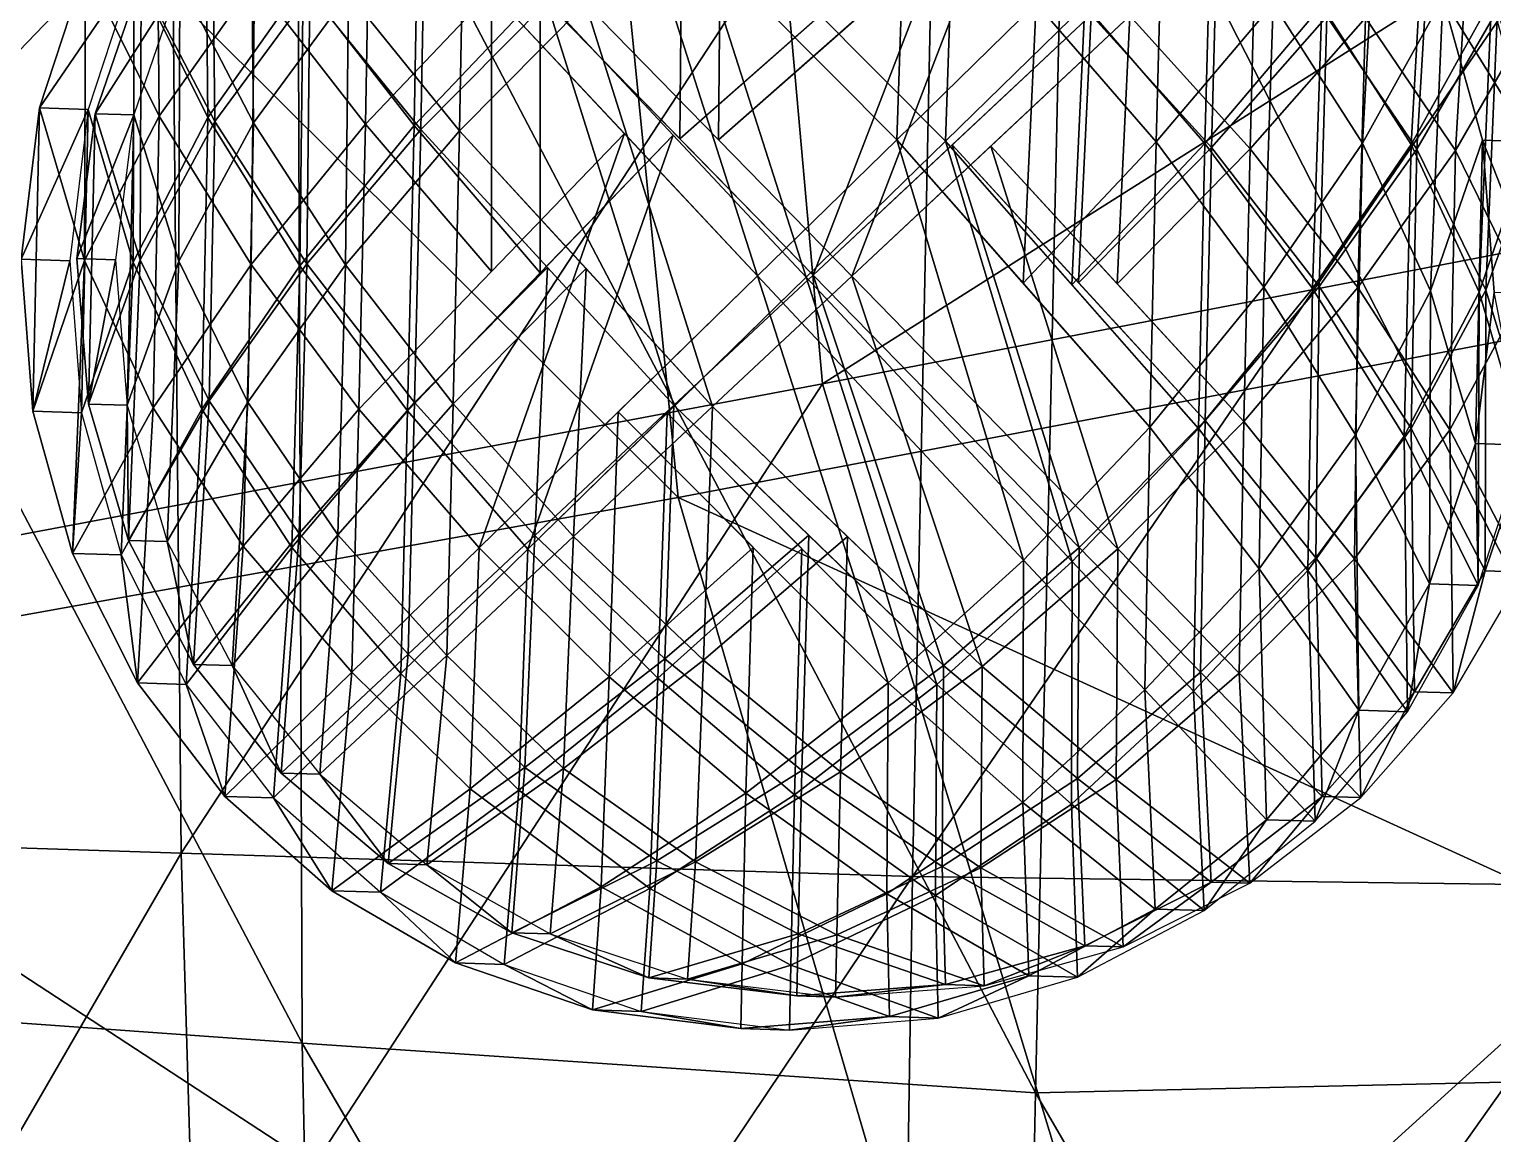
# Model space of a CAD drawing. Extents: x -23.6 to 25, y -17.9 to 25.9.
# Drawn here: x -11.564 to -8.815, y -3.789 to -1.715 of the extents above; entities that cross this region are included whole.
import ezdxf

# ---------------------------------------------------------------- set-up
doc = ezdxf.new("R2010")
doc.units = 0

msp = doc.modelspace()

# ---------------------------------------------------------------- linework, layer by layer
at = {"layer": 'Corps0', "color": 7}
for points in [[(-10.56701, -0.359, 2.14178), (-12.62274, -0.32952, -1.05297), (-10.34515, -2.59387, 2.13848)], [(-12.388, -2.96124, -1.05645), (-10.34515, -2.59387, 2.13848), (-12.62274, -0.32952, -1.05297)], [(-12.87701, -0.33264, -38.50616), (-10.25341, -0.37139, -40.91052), (-12.65112, -2.86492, -38.50952)], [(-10.07421, -2.38043, -40.91314), (-12.65112, -2.86492, -38.50952), (-10.25341, -0.37139, -40.91052)], [(-8.23089, -0.39282, 4.59851), (-10.56701, -0.359, 2.14178), (-7.89593, -2.12921, 4.59356)], [(-10.34515, -2.59387, 2.13848), (-7.89593, -2.12921, 4.59356), (-10.56701, -0.359, 2.14178)], [(-10.25341, -0.37139, -40.91052), (-6.97448, -0.41943, -42.4187), (-10.07421, -2.38043, -40.91314)], [(-6.72039, -1.73651, -42.42242), (-10.07421, -2.38043, -40.91314), (-6.97448, -0.41943, -42.4187)], [(-10.07421, -2.38043, -40.91314), (-6.72039, -1.73651, -42.42242), (-9.50354, -4.25939, -40.92156)], [(-6.46636, -3.05364, -42.42614), (-9.50354, -4.25939, -40.92156), (-6.72039, -1.73651, -42.42242)], [(-7.89593, -2.12921, 4.59356), (-10.34515, -2.59387, 2.13848), (-7.56109, -3.86578, 4.58862)], [(-12.65112, -2.86492, -38.50952), (-10.07421, -2.38043, -40.91314), (-11.93188, -5.23315, -38.52008)], [(-9.50354, -4.25939, -40.92156), (-11.93188, -5.23315, -38.52008), (-10.07421, -2.38043, -40.91314)], [(-10.34515, -2.59387, 2.13848), (-12.388, -2.96124, -1.05645), (-9.73022, -4.69799, 2.12945)], [(-9.73022, -4.69799, 2.12945), (-7.56109, -3.86578, 4.58862), (-10.34515, -2.59387, 2.13848)], [(-11.64056, -5.4226, -1.06738), (-9.73022, -4.69799, 2.12945), (-12.388, -2.96124, -1.05645)], [(-9.50354, -4.25939, -40.92156), (-6.46636, -3.05364, -42.42614), (-7.35058, -7.46221, -40.953)]]:
    msp.add_3dface(points, dxfattribs=at)
at = {"layer": 'Jambe_g12', "color": 2}
for points in [[(-11.45861, -1.59899, -37.93176), (-11.32037, -1.87786, -37.92864), (-11.32568, -1.36175, -37.92907)], [(-11.36712, -1.60174, -42.25494), (-11.22888, -1.88061, -42.25195), (-11.23419, -1.3645, -42.25225)], [(-11.14117, -1.62438, -37.92504), (-11.32568, -1.36175, -37.92907), (-11.32037, -1.87786, -37.92864)], [(-11.04968, -1.62713, -42.24835), (-11.23419, -1.3645, -42.25225), (-11.22888, -1.88061, -42.25195)], [(-11.14117, -1.62438, -37.92504), (-10.93286, -1.89306, -37.92041), (-10.92401, -1.40002, -37.92053)], [(-10.69586, -1.64373, -37.91558), (-10.92401, -1.40002, -37.92053), (-10.93286, -1.89306, -37.92041)], [(-11.04968, -1.62713, -42.24835), (-10.84136, -1.89581, -42.24371), (-10.83251, -1.40277, -42.24383)], [(-10.60437, -1.64648, -42.23889), (-10.83251, -1.40277, -42.24383), (-10.84136, -1.89581, -42.24371)], [(-10.69586, -1.64373, -37.91558), (-10.19604, -2.17773, -37.90472), (-10.4414, -1.41302, -37.91033)], [(-10.60437, -1.64648, -42.23889), (-10.10455, -2.18048, -42.22802), (-10.34991, -1.41577, -42.23364)], [(-9.9345, -1.92218, -37.89929), (-10.4414, -1.41302, -37.91033), (-10.19604, -2.17773, -37.90472)], [(-9.84301, -1.92492, -42.22259), (-10.34991, -1.41577, -42.23364), (-10.10455, -2.18048, -42.22802)], [(-10.18798, -1.6676, -37.90484), (-9.9345, -1.92218, -37.89929), (-9.91729, -1.42443, -37.89923)], [(-10.09649, -1.67034, -42.22814), (-9.84301, -1.92492, -42.22259), (-9.8258, -1.42718, -42.22253)], [(-9.67291, -1.66668, -37.89392), (-9.91729, -1.42443, -37.89923), (-9.9345, -1.92218, -37.89929)], [(-9.58142, -1.66943, -42.21722), (-9.8258, -1.42718, -42.22253), (-9.84301, -1.92492, -42.22259)], [(-9.22729, -1.66729, -37.88446), (-9.05963, -1.92858, -37.88073), (-9.031, -1.4132, -37.88043)], [(-9.1358, -1.67004, -42.20776), (-8.96813, -1.93133, -42.20404), (-8.93951, -1.41595, -42.20361)], [(-8.90875, -1.65618, -37.87774), (-9.031, -1.4132, -37.88043), (-9.05963, -1.92858, -37.88073)], [(-8.81726, -1.65893, -42.20092), (-8.93951, -1.41595, -42.20361), (-8.96813, -1.93133, -42.20404)], [(-9.67291, -1.66668, -37.89392), (-9.44744, -1.92645, -37.88897), (-9.43414, -1.43341, -37.88897)], [(-9.58142, -1.66943, -42.21722), (-9.35595, -1.92919, -42.21228), (-9.34265, -1.43615, -42.21228)], [(-9.22729, -1.66729, -37.88446), (-9.43414, -1.43341, -37.88897), (-9.44744, -1.92645, -37.88897)], [(-9.1358, -1.67004, -42.20776), (-9.34265, -1.43615, -42.21228), (-9.35595, -1.92919, -42.21228)], [(-11.45861, -1.59899, -37.93176), (-11.36712, -1.60174, -42.25494), (-11.54516, -1.86248, -37.93341)], [(-11.54516, -1.86248, -37.93341), (-11.46069, -2.14916, -37.93151), (-11.45861, -1.59899, -37.93176)], [(-11.45367, -1.86523, -42.25659), (-11.54516, -1.86248, -37.93341), (-11.36712, -1.60174, -42.25494)], [(-11.32037, -1.87786, -37.92864), (-11.45861, -1.59899, -37.93176), (-11.46069, -2.14916, -37.93151)], [(-11.45367, -1.86523, -42.25659), (-11.3692, -2.15191, -42.25482), (-11.36712, -1.60174, -42.25494)], [(-11.22888, -1.88061, -42.25195), (-11.36712, -1.60174, -42.25494), (-11.3692, -2.15191, -42.25482)], [(-11.32037, -1.87786, -37.92864), (-11.14733, -2.15637, -37.92486), (-11.14117, -1.62438, -37.92504)], [(-11.22888, -1.88061, -42.25195), (-11.05584, -2.15911, -42.24816), (-11.04968, -1.62713, -42.24835)], [(-10.93286, -1.89306, -37.92041), (-11.14117, -1.62438, -37.92504), (-11.14733, -2.15637, -37.92486)], [(-10.84136, -1.89581, -42.24371), (-11.04968, -1.62713, -42.24835), (-11.05584, -2.15911, -42.24816)], [(-10.93286, -1.89306, -37.92041), (-10.69573, -2.16955, -37.91522), (-10.69586, -1.64373, -37.91558)], [(-10.84136, -1.89581, -42.24371), (-10.60424, -2.1723, -42.23852), (-10.60437, -1.64648, -42.23889)], [(-10.44604, -1.9107, -37.91009), (-10.69586, -1.64373, -37.91558), (-10.69573, -2.16955, -37.91522)], [(-10.35455, -1.91345, -42.23339), (-10.60437, -1.64648, -42.23889), (-10.60424, -2.1723, -42.23852)], [(-9.9345, -1.92218, -37.89929), (-9.69689, -2.19195, -37.89404), (-9.67291, -1.66668, -37.89392)], [(-9.84301, -1.92492, -42.22259), (-9.6054, -2.1947, -42.21734), (-9.58142, -1.66943, -42.21722)], [(-9.44744, -1.92645, -37.88897), (-9.67291, -1.66668, -37.89392), (-9.69689, -2.19195, -37.89404)], [(-9.35595, -1.92919, -42.21228), (-9.58142, -1.66943, -42.21722), (-9.6054, -2.1947, -42.21734)], [(-9.44744, -1.92645, -37.88897), (-9.24487, -2.19903, -37.88452), (-9.22729, -1.66729, -37.88446)], [(-9.35595, -1.92919, -42.21228), (-9.15338, -2.20178, -42.20782), (-9.1358, -1.67004, -42.20776)], [(-9.05963, -1.92858, -37.88073), (-9.22729, -1.66729, -37.88446), (-9.24487, -2.19903, -37.88452)], [(-8.96813, -1.93133, -42.20404), (-9.1358, -1.67004, -42.20776), (-9.15338, -2.20178, -42.20782)], [(-9.05963, -1.92858, -37.88073), (-8.93151, -2.20593, -37.87792), (-8.90875, -1.65618, -37.87774)], [(-8.96813, -1.93133, -42.20404), (-8.84002, -2.20867, -42.20123), (-8.81726, -1.65893, -42.20092)], [(-8.83416, -1.92333, -37.87597), (-8.90875, -1.65618, -37.87774), (-8.93151, -2.20593, -37.87792)], [(-8.81726, -1.65893, -42.20092), (-8.90875, -1.65618, -37.87774), (-8.74267, -1.92608, -42.19915)], [(-8.83416, -1.92333, -37.87597), (-8.74267, -1.92608, -42.19915), (-8.90875, -1.65618, -37.87774)], [(-8.74267, -1.92608, -42.19915), (-8.81726, -1.65893, -42.20092), (-8.84002, -2.20867, -42.20123)], [(-11.54516, -1.86248, -37.93341), (-11.45367, -1.86523, -42.25659), (-11.57958, -2.14678, -37.93395)], [(-11.57958, -2.14678, -37.93395), (-11.55792, -2.43218, -37.93334), (-11.54516, -1.86248, -37.93341)], [(-11.48809, -2.14953, -42.25714), (-11.57958, -2.14678, -37.93395), (-11.45367, -1.86523, -42.25659)], [(-11.46069, -2.14916, -37.93151), (-11.54516, -1.86248, -37.93341), (-11.55792, -2.43218, -37.93334)], [(-11.48809, -2.14953, -42.25714), (-11.46643, -2.43493, -42.25653), (-11.45367, -1.86523, -42.25659)], [(-11.3692, -2.15191, -42.25482), (-11.45367, -1.86523, -42.25659), (-11.46643, -2.43493, -42.25653)], [(-11.46069, -2.14916, -37.93151), (-11.33166, -2.42565, -37.92858), (-11.32037, -1.87786, -37.92864)], [(-11.3692, -2.15191, -42.25482), (-11.24017, -2.4284, -42.25189), (-11.22888, -1.88061, -42.25195)], [(-11.14733, -2.15637, -37.92486), (-11.32037, -1.87786, -37.92864), (-11.33166, -2.42565, -37.92858)], [(-11.05584, -2.15911, -42.24816), (-11.22888, -1.88061, -42.25195), (-11.24017, -2.4284, -42.25189)], [(-11.14733, -2.15637, -37.92486), (-10.94525, -2.42846, -37.92041), (-10.93286, -1.89306, -37.92041)], [(-11.05584, -2.15911, -42.24816), (-10.85375, -2.43121, -42.24371), (-10.84136, -1.89581, -42.24371)], [(-10.69573, -2.16955, -37.91522), (-10.93286, -1.89306, -37.92041), (-10.94525, -2.42846, -37.92041)], [(-10.60424, -2.1723, -42.23852), (-10.84136, -1.89581, -42.24371), (-10.85375, -2.43121, -42.24371)], [(-10.94525, -2.42846, -37.92041), (-10.71929, -2.68865, -37.9154), (-10.44604, -1.9107, -37.91009)], [(-10.85375, -2.43121, -42.24371), (-10.6278, -2.6914, -42.2387), (-10.35455, -1.91345, -42.23339)], [(-10.19604, -2.17773, -37.90472), (-10.44604, -1.9107, -37.91009), (-10.71929, -2.68865, -37.9154)], [(-10.10455, -2.18048, -42.22802), (-10.35455, -1.91345, -42.23339), (-10.6278, -2.6914, -42.2387)], [(-10.19604, -2.17773, -37.90472), (-9.69641, -2.7116, -37.89373), (-9.9345, -1.92218, -37.89929)], [(-9.4591, -2.46185, -37.88891), (-9.9345, -1.92218, -37.89929), (-9.69641, -2.7116, -37.89373)], [(-8.93151, -2.20593, -37.87792), (-8.84692, -2.49304, -37.87591), (-8.83416, -1.92333, -37.87597)], [(-8.81231, -2.20886, -37.8753), (-8.83416, -1.92333, -37.87597), (-8.84692, -2.49304, -37.87591)], [(-8.74267, -1.92608, -42.19915), (-8.83416, -1.92333, -37.87597), (-8.72082, -2.2116, -42.19848)], [(-8.81231, -2.20886, -37.8753), (-8.72082, -2.2116, -42.19848), (-8.83416, -1.92333, -37.87597)], [(-10.10455, -2.18048, -42.22802), (-9.60491, -2.71435, -42.21704), (-9.84301, -1.92492, -42.22259)], [(-9.36761, -2.46459, -42.21221), (-9.84301, -1.92492, -42.22259), (-9.60491, -2.71435, -42.21704)], [(-9.69689, -2.19195, -37.89404), (-9.4591, -2.46185, -37.88891), (-9.44744, -1.92645, -37.88897)], [(-9.6054, -2.1947, -42.21734), (-9.36761, -2.46459, -42.21221), (-9.35595, -1.92919, -42.21228)], [(-9.24487, -2.19903, -37.88452), (-9.44744, -1.92645, -37.88897), (-9.4591, -2.46185, -37.88891)], [(-9.15338, -2.20178, -42.20782), (-9.35595, -1.92919, -42.21228), (-9.36761, -2.46459, -42.21221)], [(-9.24487, -2.19903, -37.88452), (-9.07287, -2.47637, -37.88067), (-9.05963, -1.92858, -37.88073)], [(-9.15338, -2.20178, -42.20782), (-8.98138, -2.47912, -42.20397), (-8.96813, -1.93133, -42.20404)], [(-8.93151, -2.20593, -37.87792), (-9.05963, -1.92858, -37.88073), (-9.07287, -2.47637, -37.88067)], [(-8.84002, -2.20867, -42.20123), (-8.96813, -1.93133, -42.20404), (-8.98138, -2.47912, -42.20397)], [(-8.84002, -2.20867, -42.20123), (-8.75543, -2.49578, -42.19909), (-8.74267, -1.92608, -42.19915)], [(-11.57958, -2.14678, -37.93395), (-11.48809, -2.14953, -42.25714), (-11.55792, -2.43218, -37.93334)], [(-11.55792, -2.43218, -37.93334), (-11.48333, -2.69934, -37.93157), (-11.46069, -2.14916, -37.93151)], [(-11.46643, -2.43493, -42.25653), (-11.55792, -2.43218, -37.93334), (-11.48809, -2.14953, -42.25714)], [(-11.33166, -2.42565, -37.92858), (-11.46069, -2.14916, -37.93151), (-11.48333, -2.69934, -37.93157)], [(-11.46643, -2.43493, -42.25653), (-11.39184, -2.70208, -42.25476), (-11.3692, -2.15191, -42.25482)], [(-11.24017, -2.4284, -42.25189), (-11.3692, -2.15191, -42.25482), (-11.39184, -2.70208, -42.25476)], [(-11.33166, -2.42565, -37.92858), (-11.16253, -2.68542, -37.9248), (-11.14733, -2.15637, -37.92486)], [(-11.24017, -2.4284, -42.25189), (-11.07104, -2.68817, -42.2481), (-11.05584, -2.15911, -42.24816)], [(-10.94525, -2.42846, -37.92041), (-11.14733, -2.15637, -37.92486), (-11.16253, -2.68542, -37.9248)], [(-10.85375, -2.43121, -42.24371), (-11.05584, -2.15911, -42.24816), (-11.07104, -2.68817, -42.2481)], [(-10.4577, -2.43316, -37.91003), (-9.95092, -2.94232, -37.89904), (-10.19604, -2.17773, -37.90472)], [(-10.36621, -2.43591, -42.23333), (-9.85943, -2.94506, -42.22235), (-10.10455, -2.18048, -42.22802)], [(-9.69641, -2.7116, -37.89373), (-10.19604, -2.17773, -37.90472), (-9.95092, -2.94232, -37.89904)], [(-9.60491, -2.71435, -42.21704), (-10.10455, -2.18048, -42.22802), (-9.85943, -2.94506, -42.22235)], [(-9.4591, -2.46185, -37.88891), (-9.25354, -2.72827, -37.88433), (-9.24487, -2.19903, -37.88452)], [(-9.07287, -2.47637, -37.88067), (-9.24487, -2.19903, -37.88452), (-9.25354, -2.72827, -37.88433)], [(-9.36761, -2.46459, -42.21221), (-9.16204, -2.73101, -42.20764), (-9.15338, -2.20178, -42.20782)], [(-8.98138, -2.47912, -42.20397), (-9.15338, -2.20178, -42.20782), (-9.16204, -2.73101, -42.20764)], [(-9.07287, -2.47637, -37.88067), (-8.93347, -2.75653, -37.87756), (-8.93151, -2.20593, -37.87792)], [(-8.98138, -2.47912, -42.20397), (-8.84197, -2.75927, -42.20074), (-8.84002, -2.20867, -42.20123)], [(-8.84692, -2.49304, -37.87591), (-8.93151, -2.20593, -37.87792), (-8.93347, -2.75653, -37.87756)], [(-8.84692, -2.49304, -37.87591), (-8.75543, -2.49578, -42.19909), (-8.81231, -2.20886, -37.8753)], [(-8.75543, -2.49578, -42.19909), (-8.84002, -2.20867, -42.20123), (-8.84197, -2.75927, -42.20074)], [(-11.55792, -2.43218, -37.93334), (-11.46643, -2.43493, -42.25653), (-11.48333, -2.69934, -37.93157)], [(-11.48333, -2.69934, -37.93157), (-11.36114, -2.94232, -37.92889), (-11.33166, -2.42565, -37.92858)], [(-11.39184, -2.70208, -42.25476), (-11.48333, -2.69934, -37.93157), (-11.46643, -2.43493, -42.25653)], [(-11.39184, -2.70208, -42.25476), (-11.26965, -2.94506, -42.25207), (-11.24017, -2.4284, -42.25189)], [(-11.16253, -2.68542, -37.9248), (-11.33166, -2.42565, -37.92858), (-11.36114, -2.94232, -37.92889)], [(-11.07104, -2.68817, -42.2481), (-11.24017, -2.4284, -42.25189), (-11.26965, -2.94506, -42.25207)], [(-11.16253, -2.68542, -37.9248), (-10.95812, -2.92199, -37.92034), (-10.94525, -2.42846, -37.92041)], [(-11.07104, -2.68817, -42.2481), (-10.86663, -2.92474, -42.24365), (-10.85375, -2.43121, -42.24371)], [(-10.71929, -2.68865, -37.9154), (-10.94525, -2.42846, -37.92041), (-10.95812, -2.92199, -37.92034)], [(-10.6278, -2.6914, -42.2387), (-10.85375, -2.43121, -42.24371), (-10.86663, -2.92474, -42.24365)], [(-10.71929, -2.68865, -37.9154), (-10.47503, -2.9309, -37.91009), (-10.4577, -2.43316, -37.91003)], [(-10.6278, -2.6914, -42.2387), (-10.38354, -2.93365, -42.23339), (-10.36621, -2.43591, -42.23333)], [(-10.20434, -2.68774, -37.90447), (-10.4577, -2.43316, -37.91003), (-10.47503, -2.9309, -37.91009)], [(-10.11285, -2.69049, -42.22778), (-10.36621, -2.43591, -42.23333), (-10.38354, -2.93365, -42.23339)], [(-9.69641, -2.7116, -37.89373), (-9.46826, -2.95538, -37.88879), (-9.4591, -2.46185, -37.88891)], [(-9.60491, -2.71435, -42.21704), (-9.37677, -2.95812, -42.21209), (-9.36761, -2.46459, -42.21221)], [(-9.25354, -2.72827, -37.88433), (-9.4591, -2.46185, -37.88891), (-9.46826, -2.95538, -37.88879)], [(-9.16204, -2.73101, -42.20764), (-9.36761, -2.46459, -42.21221), (-9.37677, -2.95812, -42.21209)], [(-9.25354, -2.72827, -37.88433), (-9.06646, -2.99377, -37.88024), (-9.07287, -2.47637, -37.88067)], [(-9.16204, -2.73101, -42.20764), (-8.97497, -2.99652, -42.20343), (-8.98138, -2.47912, -42.20397)], [(-8.93347, -2.75653, -37.87756), (-9.07287, -2.47637, -37.88067), (-9.06646, -2.99377, -37.88024)], [(-8.84197, -2.75927, -42.20074), (-8.98138, -2.47912, -42.20397), (-8.97497, -2.99652, -42.20343)], [(-8.93347, -2.75653, -37.87756), (-8.84197, -2.75927, -42.20074), (-8.84692, -2.49304, -37.87591)], [(-8.75543, -2.49578, -42.19909), (-8.84692, -2.49304, -37.87591), (-8.84197, -2.75927, -42.20074)], [(-11.36114, -2.94232, -37.92889), (-11.19683, -3.15539, -37.92523), (-11.16253, -2.68542, -37.9248)], [(-11.26965, -2.94506, -42.25207), (-11.10534, -3.15814, -42.24841), (-11.07104, -2.68817, -42.2481)], [(-10.95812, -2.92199, -37.92034), (-11.16253, -2.68542, -37.9248), (-11.19683, -3.15539, -37.92523)], [(-10.86663, -2.92474, -42.24365), (-11.07104, -2.68817, -42.2481), (-11.10534, -3.15814, -42.24841)], [(-10.95812, -2.92199, -37.92034), (-10.73608, -3.14123, -37.91546), (-10.71929, -2.68865, -37.9154)], [(-10.86663, -2.92474, -42.24365), (-10.64459, -3.14398, -42.23876), (-10.6278, -2.6914, -42.2387)], [(-10.47503, -2.9309, -37.91009), (-10.71929, -2.68865, -37.9154), (-10.73608, -3.14123, -37.91546)], [(-10.38354, -2.93365, -42.23339), (-10.6278, -2.6914, -42.2387), (-10.64459, -3.14398, -42.23876)], [(-10.47503, -2.9309, -37.91009), (-10.21789, -3.14953, -37.90454), (-10.20434, -2.68774, -37.90447)], [(-10.38354, -2.93365, -42.23339), (-10.1264, -3.15228, -42.22784), (-10.11285, -2.69049, -42.22778)], [(-9.95092, -2.94232, -37.89904), (-10.20434, -2.68774, -37.90447), (-10.21789, -3.14953, -37.90454)], [(-9.85943, -2.94506, -42.22235), (-10.11285, -2.69049, -42.22778), (-10.1264, -3.15228, -42.22784)], [(-11.48333, -2.69934, -37.93157), (-11.39184, -2.70208, -42.25476), (-11.36114, -2.94232, -37.92889)], [(-11.26965, -2.94506, -42.25207), (-11.36114, -2.94232, -37.92889), (-11.39184, -2.70208, -42.25476)], [(-9.95092, -2.94232, -37.89904), (-9.6975, -3.16699, -37.89349), (-9.69641, -2.7116, -37.89373)], [(-9.85943, -2.94506, -42.22235), (-9.60601, -3.16973, -42.21679), (-9.60491, -2.71435, -42.21704)], [(-9.46826, -2.95538, -37.88879), (-9.69641, -2.7116, -37.89373), (-9.6975, -3.16699, -37.89349)], [(-9.37677, -2.95812, -42.21209), (-9.60491, -2.71435, -42.21704), (-9.60601, -3.16973, -42.21679)], [(-9.46826, -2.95538, -37.88879), (-9.24011, -3.19927, -37.88378), (-9.25354, -2.72827, -37.88433)], [(-9.37677, -2.95812, -42.21209), (-9.14862, -3.20202, -42.20697), (-9.16204, -2.73101, -42.20764)], [(-9.06646, -2.99377, -37.88024), (-9.25354, -2.72827, -37.88433), (-9.24011, -3.19927, -37.88378)], [(-8.97497, -2.99652, -42.20343), (-9.16204, -2.73101, -42.20764), (-9.14862, -3.20202, -42.20697)], [(-9.06646, -2.99377, -37.88024), (-8.97497, -2.99652, -42.20343), (-8.93347, -2.75653, -37.87756)], [(-8.84197, -2.75927, -42.20074), (-8.93347, -2.75653, -37.87756), (-8.97497, -2.99652, -42.20343)], [(-11.19683, -3.15539, -37.92523), (-10.99597, -3.33251, -37.92089), (-10.95812, -2.92199, -37.92034)], [(-11.10534, -3.15814, -42.24841), (-10.90447, -3.33526, -42.24407), (-10.86663, -2.92474, -42.24365)], [(-10.73608, -3.14123, -37.91546), (-10.95812, -2.92199, -37.92034), (-10.99597, -3.33251, -37.92089)], [(-10.64459, -3.14398, -42.23876), (-10.86663, -2.92474, -42.24365), (-10.90447, -3.33526, -42.24407)], [(-10.73608, -3.14123, -37.91546), (-10.48968, -3.32543, -37.91015), (-10.47503, -2.9309, -37.91009)], [(-10.64459, -3.14398, -42.23876), (-10.39819, -3.32818, -42.23345), (-10.38354, -2.93365, -42.23339)], [(-10.21789, -3.14953, -37.90454), (-10.47503, -2.9309, -37.91009), (-10.48968, -3.32543, -37.91015)], [(-10.1264, -3.15228, -42.22784), (-10.38354, -2.93365, -42.23339), (-10.39819, -3.32818, -42.23345)], [(-11.36114, -2.94232, -37.92889), (-11.26965, -2.94506, -42.25207), (-11.19683, -3.15539, -37.92523)], [(-11.10534, -3.15814, -42.24841), (-11.19683, -3.15539, -37.92523), (-11.26965, -2.94506, -42.25207)], [(-10.21789, -3.14953, -37.90454), (-9.95336, -3.33856, -37.8988), (-9.95092, -2.94232, -37.89904)], [(-10.1264, -3.15228, -42.22784), (-9.86187, -3.3413, -42.2221), (-9.85943, -2.94506, -42.22235)], [(-9.6975, -3.16699, -37.89349), (-9.95092, -2.94232, -37.89904), (-9.95336, -3.33856, -37.8988)], [(-9.60601, -3.16973, -42.21679), (-9.85943, -2.94506, -42.22235), (-9.86187, -3.3413, -42.2221)], [(-9.6975, -3.16699, -37.89349), (-9.44873, -3.36724, -37.88812), (-9.46826, -2.95538, -37.88879)], [(-9.60601, -3.16973, -42.21679), (-9.35723, -3.36999, -42.2113), (-9.37677, -2.95812, -42.21209)], [(-9.24011, -3.19927, -37.88378), (-9.46826, -2.95538, -37.88879), (-9.44873, -3.36724, -37.88812)], [(-9.14862, -3.20202, -42.20697), (-9.37677, -2.95812, -42.21209), (-9.35723, -3.36999, -42.2113)], [(-9.24011, -3.19927, -37.88378), (-9.14862, -3.20202, -42.20697), (-9.06646, -2.99377, -37.88024)], [(-8.97497, -2.99652, -42.20343), (-9.06646, -2.99377, -37.88024), (-9.14862, -3.20202, -42.20697)], [(-11.19683, -3.15539, -37.92523), (-11.10534, -3.15814, -42.24841), (-10.99597, -3.33251, -37.92089)], [(-10.90447, -3.33526, -42.24407), (-10.99597, -3.33251, -37.92089), (-11.10534, -3.15814, -42.24841)], [(-10.99597, -3.33251, -37.92089), (-10.76379, -3.46813, -37.91583), (-10.73608, -3.14123, -37.91546)], [(-10.90447, -3.33526, -42.24407), (-10.6723, -3.47088, -42.23901), (-10.64459, -3.14398, -42.23876)], [(-10.48968, -3.32543, -37.91015), (-10.73608, -3.14123, -37.91546), (-10.76379, -3.46813, -37.91583)], [(-10.39819, -3.32818, -42.23345), (-10.64459, -3.14398, -42.23876), (-10.6723, -3.47088, -42.23901)], [(-10.48968, -3.32543, -37.91015), (-10.22497, -3.4696, -37.90447), (-10.21789, -3.14953, -37.90454)], [(-10.39819, -3.32818, -42.23345), (-10.13348, -3.47235, -42.22778), (-10.1264, -3.15228, -42.22784)], [(-9.95336, -3.33856, -37.8988), (-10.21789, -3.14953, -37.90454), (-10.22497, -3.4696, -37.90447)], [(-9.86187, -3.3413, -42.2221), (-10.1264, -3.15228, -42.22784), (-10.13348, -3.47235, -42.22778)], [(-9.95336, -3.33856, -37.8988), (-9.6867, -3.4923, -37.89306), (-9.6975, -3.16699, -37.89349)], [(-9.86187, -3.3413, -42.2221), (-9.59521, -3.49505, -42.21624), (-9.60601, -3.16973, -42.21679)], [(-9.44873, -3.36724, -37.88812), (-9.6975, -3.16699, -37.89349), (-9.6867, -3.4923, -37.89306)], [(-9.35723, -3.36999, -42.2113), (-9.60601, -3.16973, -42.21679), (-9.59521, -3.49505, -42.21624)], [(-9.44873, -3.36724, -37.88812), (-9.35723, -3.36999, -42.2113), (-9.24011, -3.19927, -37.88378)], [(-9.14862, -3.20202, -42.20697), (-9.24011, -3.19927, -37.88378), (-9.35723, -3.36999, -42.2113)], [(-10.76379, -3.46813, -37.91583), (-10.50598, -3.55639, -37.91033), (-10.48968, -3.32543, -37.91015)], [(-10.22497, -3.4696, -37.90447), (-10.48968, -3.32543, -37.91015), (-10.50598, -3.55639, -37.91033)], [(-10.99597, -3.33251, -37.92089), (-10.90447, -3.33526, -42.24407), (-10.76379, -3.46813, -37.91583)], [(-10.6723, -3.47088, -42.23901), (-10.76379, -3.46813, -37.91583), (-10.90447, -3.33526, -42.24407)], [(-10.6723, -3.47088, -42.23901), (-10.41448, -3.55914, -42.23352), (-10.39819, -3.32818, -42.23345)], [(-10.13348, -3.47235, -42.22778), (-10.39819, -3.32818, -42.23345), (-10.41448, -3.55914, -42.23352)], [(-10.22497, -3.4696, -37.90447), (-9.94836, -3.5689, -37.89855), (-9.95336, -3.33856, -37.8988)], [(-10.13348, -3.47235, -42.22778), (-9.85687, -3.57165, -42.22174), (-9.86187, -3.3413, -42.2221)], [(-9.6867, -3.4923, -37.89306), (-9.95336, -3.33856, -37.8988), (-9.94836, -3.5689, -37.89855)], [(-9.59521, -3.49505, -42.21624), (-9.86187, -3.3413, -42.2221), (-9.85687, -3.57165, -42.22174)], [(-9.6867, -3.4923, -37.89306), (-9.59521, -3.49505, -42.21624), (-9.44873, -3.36724, -37.88812)], [(-9.35723, -3.36999, -42.2113), (-9.44873, -3.36724, -37.88812), (-9.59521, -3.49505, -42.21624)], [(-10.76379, -3.46813, -37.91583), (-10.6723, -3.47088, -42.23901), (-10.50598, -3.55639, -37.91033)], [(-10.41448, -3.55914, -42.23352), (-10.50598, -3.55639, -37.91033), (-10.6723, -3.47088, -42.23901)], [(-10.50598, -3.55639, -37.91033), (-10.22766, -3.59143, -37.90441), (-10.22497, -3.4696, -37.90447)], [(-10.41448, -3.55914, -42.23352), (-10.13616, -3.59417, -42.2276), (-10.13348, -3.47235, -42.22778)], [(-9.94836, -3.5689, -37.89855), (-10.22497, -3.4696, -37.90447), (-10.22766, -3.59143, -37.90441)], [(-9.85687, -3.57165, -42.22174), (-10.13348, -3.47235, -42.22778), (-10.13616, -3.59417, -42.2276)], [(-9.94836, -3.5689, -37.89855), (-9.85687, -3.57165, -42.22174), (-9.6867, -3.4923, -37.89306)], [(-9.59521, -3.49505, -42.21624), (-9.6867, -3.4923, -37.89306), (-9.85687, -3.57165, -42.22174)], [(-10.50598, -3.55639, -37.91033), (-10.41448, -3.55914, -42.23352), (-10.22766, -3.59143, -37.90441)], [(-10.13616, -3.59417, -42.2276), (-10.22766, -3.59143, -37.90441), (-10.41448, -3.55914, -42.23352)], [(-10.22766, -3.59143, -37.90441), (-10.13616, -3.59417, -42.2276), (-9.94836, -3.5689, -37.89855)], [(-9.85687, -3.57165, -42.22174), (-9.94836, -3.5689, -37.89855), (-10.13616, -3.59417, -42.2276)]]:
    msp.add_3dface(points, dxfattribs=at)
at = {"layer": 'Jambe_g13', "color": 2}
for points in [[(-11.35443, -1.62121, -41.88879), (-11.21594, -1.88836, -41.88568), (-11.22167, -1.39416, -41.8861)], [(-11.28186, -1.62335, -45.31597), (-11.14337, -1.8905, -45.31292), (-11.1491, -1.3963, -45.31329)], [(-11.03704, -1.64581, -41.88208), (-11.22167, -1.39416, -41.8861), (-11.21594, -1.88836, -41.88568)], [(-10.96447, -1.64794, -45.30932), (-11.1491, -1.3963, -45.31329), (-11.14337, -1.8905, -45.31292)], [(-11.03704, -1.64581, -41.88208), (-10.82861, -1.90325, -41.87744), (-10.82012, -1.43121, -41.87756)], [(-10.96447, -1.64794, -45.30932), (-10.75604, -1.90539, -45.30468), (-10.74755, -1.43334, -45.3048)], [(-10.59191, -1.66479, -41.87261), (-10.82012, -1.43121, -41.87756), (-10.82861, -1.90325, -41.87744)], [(-10.51934, -1.66693, -45.29986), (-10.74755, -1.43334, -45.3048), (-10.75604, -1.90539, -45.30468)], [(-10.59191, -1.66479, -41.87261), (-10.34191, -1.92059, -41.86712), (-10.3377, -1.44403, -41.86737)], [(-10.51934, -1.66693, -45.29986), (-10.26934, -1.92272, -45.29437), (-10.26513, -1.44616, -45.29461)], [(-10.078, -1.68804, -41.86175), (-10.3377, -1.44403, -41.86737), (-10.34191, -1.92059, -41.86712)], [(-10.34191, -1.92059, -41.86712), (-10.09179, -2.17657, -41.86175), (-9.81384, -1.4555, -41.85626)], [(-10.00543, -1.69018, -45.289), (-10.26513, -1.44616, -45.29461), (-10.26934, -1.92272, -45.29437)], [(-9.56939, -1.68774, -41.85095), (-9.81384, -1.4555, -41.85626), (-10.09179, -2.17657, -41.86175)], [(-9.1264, -1.69116, -41.84155), (-8.95709, -1.94012, -41.83782), (-8.92791, -1.44561, -41.83746)], [(-9.05383, -1.69329, -45.26879), (-8.88452, -1.94226, -45.26507), (-8.85534, -1.44775, -45.26464)], [(-8.80554, -1.6784, -41.83477), (-8.92791, -1.44561, -41.83746), (-8.95709, -1.94012, -41.83782)], [(-8.73297, -1.68054, -45.26196), (-8.85534, -1.44775, -45.26464), (-8.88452, -1.94226, -45.26507)], [(-10.26934, -1.92272, -45.29437), (-10.01922, -2.17871, -45.289), (-9.74127, -1.45764, -45.2835)], [(-9.49682, -1.68988, -45.27819), (-9.74127, -1.45764, -45.2835), (-10.01922, -2.17871, -45.289)], [(-9.56939, -1.68774, -41.85095), (-9.34332, -1.93701, -41.846), (-9.33093, -1.46459, -41.846)], [(-9.49682, -1.68988, -45.27819), (-9.27075, -1.93914, -45.27325), (-9.25836, -1.46673, -45.27325)], [(-9.1264, -1.69116, -41.84155), (-9.33093, -1.46459, -41.846), (-9.34332, -1.93701, -41.846)], [(-9.05383, -1.69329, -45.26879), (-9.25836, -1.46673, -45.27325), (-9.27075, -1.93914, -45.27325)], [(-11.35443, -1.62121, -41.88879), (-11.28186, -1.62335, -45.31597), (-11.44067, -1.87347, -41.89044)], [(-11.44067, -1.87347, -41.89044), (-11.35595, -2.14807, -41.88848), (-11.35443, -1.62121, -41.88879)], [(-11.21594, -1.88836, -41.88568), (-11.35443, -1.62121, -41.88879), (-11.35595, -2.14807, -41.88848)], [(-11.3681, -1.87561, -45.31762), (-11.44067, -1.87347, -41.89044), (-11.28186, -1.62335, -45.31597)], [(-11.3681, -1.87561, -45.31762), (-11.28338, -2.1502, -45.31573), (-11.28186, -1.62335, -45.31597)], [(-11.14337, -1.8905, -45.31292), (-11.28186, -1.62335, -45.31597), (-11.28338, -2.1502, -45.31573)], [(-11.21594, -1.88836, -41.88568), (-11.04272, -2.15521, -41.88189), (-11.03704, -1.64581, -41.88208)], [(-11.14337, -1.8905, -45.31292), (-10.97015, -2.15734, -45.30914), (-10.96447, -1.64794, -45.30932)], [(-10.82861, -1.90325, -41.87744), (-11.03704, -1.64581, -41.88208), (-11.04272, -2.15521, -41.88189)], [(-10.75604, -1.90539, -45.30468), (-10.96447, -1.64794, -45.30932), (-10.97015, -2.15734, -45.30914)], [(-10.82861, -1.90325, -41.87744), (-10.35314, -2.42083, -41.86706), (-10.59191, -1.66479, -41.87261)], [(-10.75604, -1.90539, -45.30468), (-10.28057, -2.42297, -45.29431), (-10.51934, -1.66693, -45.29986)], [(-10.09179, -2.17657, -41.86175), (-10.59191, -1.66479, -41.87261), (-10.35314, -2.42083, -41.86706)], [(-10.01922, -2.17871, -45.289), (-10.51934, -1.66693, -45.29986), (-10.28057, -2.42297, -45.29431)], [(-9.83062, -1.93206, -41.85632), (-9.59301, -2.19079, -41.85107), (-9.56939, -1.68774, -41.85095)], [(-9.75805, -1.9342, -45.28356), (-9.52044, -2.19293, -45.27832), (-9.49682, -1.68988, -45.27819)], [(-9.34332, -1.93701, -41.846), (-9.56939, -1.68774, -41.85095), (-9.59301, -2.19079, -41.85107)], [(-9.27075, -1.93914, -45.27325), (-9.49682, -1.68988, -45.27819), (-9.52044, -2.19293, -45.27832)], [(-9.34332, -1.93701, -41.846), (-9.14099, -2.19787, -41.84155), (-9.1264, -1.69116, -41.84155)], [(-9.27075, -1.93914, -45.27325), (-9.06842, -2.20001, -45.26879), (-9.05383, -1.69329, -45.26879)], [(-8.95709, -1.94012, -41.83782), (-9.1264, -1.69116, -41.84155), (-9.14099, -2.19787, -41.84155)], [(-8.88452, -1.94226, -45.26507), (-9.05383, -1.69329, -45.26879), (-9.06842, -2.20001, -45.26879)], [(-8.95709, -1.94012, -41.83782), (-8.82775, -2.20501, -41.83496), (-8.80554, -1.6784, -41.83477)], [(-8.88452, -1.94226, -45.26507), (-8.75518, -2.20715, -45.2622), (-8.73297, -1.68054, -45.26196)], [(-8.73065, -1.93432, -41.833), (-8.80554, -1.6784, -41.83477), (-8.82775, -2.20501, -41.83496)], [(-11.44067, -1.87347, -41.89044), (-11.3681, -1.87561, -45.31762), (-11.47485, -2.14562, -41.89099)], [(-11.47485, -2.14562, -41.89099), (-11.45294, -2.41888, -41.89038), (-11.44067, -1.87347, -41.89044)], [(-11.40228, -2.14776, -45.31817), (-11.47485, -2.14562, -41.89099), (-11.3681, -1.87561, -45.31762)], [(-11.35595, -2.14807, -41.88848), (-11.44067, -1.87347, -41.89044), (-11.45294, -2.41888, -41.89038)], [(-11.40228, -2.14776, -45.31817), (-11.38037, -2.42102, -45.31756), (-11.3681, -1.87561, -45.31762)], [(-11.28338, -2.1502, -45.31573), (-11.3681, -1.87561, -45.31762), (-11.38037, -2.42102, -45.31756)], [(-11.35595, -2.14807, -41.88848), (-11.22668, -2.4129, -41.88555), (-11.21594, -1.88836, -41.88568)], [(-11.28338, -2.1502, -45.31573), (-11.15411, -2.41503, -45.3128), (-11.14337, -1.8905, -45.31292)], [(-11.04272, -2.15521, -41.88189), (-11.21594, -1.88836, -41.88568), (-11.22668, -2.4129, -41.88555)], [(-10.97015, -2.15734, -45.30914), (-11.14337, -1.8905, -45.31292), (-11.15411, -2.41503, -45.3128)], [(-11.04272, -2.15521, -41.88189), (-10.84051, -2.41595, -41.87738), (-10.82861, -1.90325, -41.87744)], [(-10.97015, -2.15734, -45.30914), (-10.76794, -2.41809, -45.30462), (-10.75604, -1.90539, -45.30468)], [(-10.59088, -2.1621, -41.87231), (-10.82861, -1.90325, -41.87744), (-10.84051, -2.41595, -41.87738)], [(-10.51831, -2.16424, -45.29956), (-10.75604, -1.90539, -45.30468), (-10.76794, -2.41809, -45.30462)], [(-10.09179, -2.17657, -41.86175), (-9.59179, -2.68829, -41.85076), (-9.83062, -1.93206, -41.85632)], [(-10.01922, -2.17871, -45.289), (-9.51922, -2.69042, -45.27801), (-9.75805, -1.9342, -45.28356)], [(-9.35528, -2.44958, -41.84594), (-9.83062, -1.93206, -41.85632), (-9.59179, -2.68829, -41.85076)], [(-9.28271, -2.45172, -45.27319), (-9.75805, -1.9342, -45.28356), (-9.51922, -2.69042, -45.27801)], [(-9.59301, -2.19079, -41.85107), (-9.35528, -2.44958, -41.84594), (-9.34332, -1.93701, -41.846)], [(-9.52044, -2.19293, -45.27832), (-9.28271, -2.45172, -45.27319), (-9.27075, -1.93914, -45.27325)], [(-9.14099, -2.19787, -41.84155), (-9.34332, -1.93701, -41.846), (-9.35528, -2.44958, -41.84594)], [(-9.06842, -2.20001, -45.26879), (-9.27075, -1.93914, -45.27325), (-9.28271, -2.45172, -45.27319)], [(-9.14099, -2.19787, -41.84155), (-8.96783, -2.46466, -41.8377), (-8.95709, -1.94012, -41.83782)], [(-9.06842, -2.20001, -45.26879), (-8.89526, -2.46679, -45.26495), (-8.88452, -1.94226, -45.26507)], [(-8.82775, -2.20501, -41.83496), (-8.95709, -1.94012, -41.83782), (-8.96783, -2.46466, -41.8377)], [(-8.75518, -2.20715, -45.2622), (-8.88452, -1.94226, -45.26507), (-8.89526, -2.46679, -45.26495)], [(-8.82775, -2.20501, -41.83496), (-8.74291, -2.47973, -41.83294), (-8.73065, -1.93432, -41.833)], [(-11.47485, -2.14562, -41.89099), (-11.40228, -2.14776, -45.31817), (-11.45294, -2.41888, -41.89038)], [(-11.38037, -2.42102, -45.31756), (-11.45294, -2.41888, -41.89038), (-11.40228, -2.14776, -45.31817)], [(-11.45294, -2.41888, -41.89038), (-11.37805, -2.6748, -41.88861), (-11.35595, -2.14807, -41.88848)], [(-11.38037, -2.42102, -45.31756), (-11.30548, -2.67694, -45.31579), (-11.28338, -2.1502, -45.31573)], [(-11.22668, -2.4129, -41.88555), (-11.35595, -2.14807, -41.88848), (-11.37805, -2.6748, -41.88861)], [(-11.15411, -2.41503, -45.3128), (-11.28338, -2.1502, -45.31573), (-11.30548, -2.67694, -45.31579)], [(-11.22668, -2.4129, -41.88555), (-11.05743, -2.66186, -41.88183), (-11.04272, -2.15521, -41.88189)], [(-11.15411, -2.41503, -45.3128), (-10.98486, -2.664, -45.30908), (-10.97015, -2.15734, -45.30914)], [(-10.84051, -2.41595, -41.87738), (-11.04272, -2.15521, -41.88189), (-11.05743, -2.66186, -41.88183)], [(-10.76794, -2.41809, -45.30462), (-10.97015, -2.15734, -45.30914), (-10.98486, -2.664, -45.30908)], [(-10.84051, -2.41595, -41.87738), (-10.61431, -2.66534, -41.87243), (-10.59088, -2.1621, -41.87231)], [(-10.76794, -2.41809, -45.30462), (-10.54174, -2.66748, -45.29968), (-10.51831, -2.16424, -45.29956)], [(-10.35314, -2.42083, -41.86706), (-10.59088, -2.1621, -41.87231), (-10.61431, -2.66534, -41.87243)], [(-10.28057, -2.42297, -45.29431), (-10.51831, -2.16424, -45.29956), (-10.54174, -2.66748, -45.29968)], [(-10.35314, -2.42083, -41.86706), (-9.84649, -2.9093, -41.85607), (-10.09179, -2.17657, -41.86175)], [(-10.28057, -2.42297, -45.29431), (-9.77392, -2.91143, -45.28332), (-10.01922, -2.17871, -45.289)], [(-9.59179, -2.68829, -41.85076), (-10.09179, -2.17657, -41.86175), (-9.84649, -2.9093, -41.85607)], [(-9.51922, -2.69042, -45.27801), (-10.01922, -2.17871, -45.289), (-9.77392, -2.91143, -45.28332)], [(-9.35528, -2.44958, -41.84594), (-9.14685, -2.70721, -41.8413), (-9.14099, -2.19787, -41.84155)], [(-8.96783, -2.46466, -41.8377), (-9.14099, -2.19787, -41.84155), (-9.14685, -2.70721, -41.8413)], [(-9.28271, -2.45172, -45.27319), (-9.07427, -2.70935, -45.26855), (-9.06842, -2.20001, -45.26879)], [(-8.89526, -2.46679, -45.26495), (-9.06842, -2.20001, -45.26879), (-9.07427, -2.70935, -45.26855)], [(-8.96783, -2.46466, -41.8377), (-8.82916, -2.73199, -41.83459), (-8.82775, -2.20501, -41.83496)], [(-8.89526, -2.46679, -45.26495), (-8.75659, -2.73413, -45.26177), (-8.75518, -2.20715, -45.2622)], [(-8.74291, -2.47973, -41.83294), (-8.82775, -2.20501, -41.83496), (-8.82916, -2.73199, -41.83459)], [(-11.45294, -2.41888, -41.89038), (-11.38037, -2.42102, -45.31756), (-11.37805, -2.6748, -41.88861)], [(-11.37805, -2.6748, -41.88861), (-11.25567, -2.90759, -41.88592), (-11.22668, -2.4129, -41.88555)], [(-11.30548, -2.67694, -45.31579), (-11.1831, -2.90972, -45.31311), (-11.15411, -2.41503, -45.3128)], [(-11.05743, -2.66186, -41.88183), (-11.22668, -2.4129, -41.88555), (-11.25567, -2.90759, -41.88592)], [(-10.98486, -2.664, -45.30908), (-11.15411, -2.41503, -45.3128), (-11.1831, -2.90972, -45.31311)], [(-11.05743, -2.66186, -41.88183), (-10.85278, -2.88854, -41.87738), (-10.84051, -2.41595, -41.87738)], [(-10.98486, -2.664, -45.30908), (-10.78021, -2.89068, -45.30462), (-10.76794, -2.41809, -45.30462)], [(-10.61431, -2.66534, -41.87243), (-10.84051, -2.41595, -41.87738), (-10.85278, -2.88854, -41.87738)], [(-10.54174, -2.66748, -45.29968), (-10.76794, -2.41809, -45.30462), (-10.78021, -2.89068, -45.30462)], [(-11.30548, -2.67694, -45.31579), (-11.37805, -2.6748, -41.88861), (-11.38037, -2.42102, -45.31756)], [(-10.61431, -2.66534, -41.87243), (-10.37036, -2.89721, -41.86718), (-10.35314, -2.42083, -41.86706)], [(-10.54174, -2.66748, -45.29968), (-10.29779, -2.89935, -45.29443), (-10.28057, -2.42297, -45.29431)], [(-10.09991, -2.6651, -41.86157), (-10.35314, -2.42083, -41.86706), (-10.37036, -2.89721, -41.86718)], [(-10.02734, -2.66723, -45.28881), (-10.28057, -2.42297, -45.29431), (-10.29779, -2.89935, -45.29443)], [(-9.59179, -2.68829, -41.85076), (-9.36358, -2.92193, -41.84582), (-9.35528, -2.44958, -41.84594)], [(-9.51922, -2.69042, -45.27801), (-9.29101, -2.92407, -45.27307), (-9.28271, -2.45172, -45.27319)], [(-9.14685, -2.70721, -41.8413), (-9.35528, -2.44958, -41.84594), (-9.36358, -2.92193, -41.84582)], [(-9.07427, -2.70935, -45.26855), (-9.28271, -2.45172, -45.27319), (-9.29101, -2.92407, -45.27307)], [(-9.14685, -2.70721, -41.8413), (-8.96191, -2.95904, -41.83728), (-8.96783, -2.46466, -41.8377)], [(-9.07427, -2.70935, -45.26855), (-8.88934, -2.96118, -45.26446), (-8.89526, -2.46679, -45.26495)], [(-8.82916, -2.73199, -41.83459), (-8.96783, -2.46466, -41.8377), (-8.96191, -2.95904, -41.83728)], [(-8.75659, -2.73413, -45.26177), (-8.89526, -2.46679, -45.26495), (-8.88934, -2.96118, -45.26446)], [(-8.82916, -2.73199, -41.83459), (-8.75659, -2.73413, -45.26177), (-8.74291, -2.47973, -41.83294)], [(-11.25567, -2.90759, -41.88592), (-11.09118, -3.11175, -41.88226), (-11.05743, -2.66186, -41.88183)], [(-11.1831, -2.90972, -45.31311), (-11.01861, -3.11389, -45.30944), (-10.98486, -2.664, -45.30908)], [(-10.85278, -2.88854, -41.87738), (-11.05743, -2.66186, -41.88183), (-11.09118, -3.11175, -41.88226)], [(-10.78021, -2.89068, -45.30462), (-10.98486, -2.664, -45.30908), (-11.01861, -3.11389, -45.30944)], [(-10.85278, -2.88854, -41.87738), (-10.6333, -3.10089, -41.87255), (-10.61431, -2.66534, -41.87243)], [(-10.37036, -2.89721, -41.86718), (-10.61431, -2.66534, -41.87243), (-10.6333, -3.10089, -41.87255)], [(-10.37036, -2.89721, -41.86718), (-10.11273, -3.10699, -41.86157), (-10.09991, -2.6651, -41.86157)], [(-9.84649, -2.9093, -41.85607), (-10.09991, -2.6651, -41.86157), (-10.11273, -3.10699, -41.86157)], [(-11.37805, -2.6748, -41.88861), (-11.30548, -2.67694, -45.31579), (-11.25567, -2.90759, -41.88592)], [(-11.1831, -2.90972, -45.31311), (-11.25567, -2.90759, -41.88592), (-11.30548, -2.67694, -45.31579)], [(-10.78021, -2.89068, -45.30462), (-10.56072, -3.10302, -45.2998), (-10.54174, -2.66748, -45.29968)], [(-10.29779, -2.89935, -45.29443), (-10.54174, -2.66748, -45.29968), (-10.56072, -3.10302, -45.2998)], [(-10.29779, -2.89935, -45.29443), (-10.04016, -3.10913, -45.28881), (-10.02734, -2.66723, -45.28881)], [(-9.77392, -2.91143, -45.28332), (-10.02734, -2.66723, -45.28881), (-10.04016, -3.10913, -45.28881)], [(-9.84649, -2.9093, -41.85607), (-9.59509, -3.12182, -41.85058), (-9.59179, -2.68829, -41.85076)], [(-9.77392, -2.91143, -45.28332), (-9.52252, -3.12396, -45.27783), (-9.51922, -2.69042, -45.27801)], [(-9.36358, -2.92193, -41.84582), (-9.59179, -2.68829, -41.85076), (-9.59509, -3.12182, -41.85058)], [(-9.29101, -2.92407, -45.27307), (-9.51922, -2.69042, -45.27801), (-9.52252, -3.12396, -45.27783)], [(-9.36358, -2.92193, -41.84582), (-9.13525, -3.15563, -41.84082), (-9.14685, -2.70721, -41.8413)], [(-9.29101, -2.92407, -45.27307), (-9.06268, -3.15777, -45.268), (-9.07427, -2.70935, -45.26855)], [(-8.96191, -2.95904, -41.83728), (-9.14685, -2.70721, -41.8413), (-9.13525, -3.15563, -41.84082)], [(-8.88934, -2.96118, -45.26446), (-9.07427, -2.70935, -45.26855), (-9.06268, -3.15777, -45.268)], [(-8.96191, -2.95904, -41.83728), (-8.88934, -2.96118, -45.26446), (-8.82916, -2.73199, -41.83459)], [(-8.75659, -2.73413, -45.26177), (-8.82916, -2.73199, -41.83459), (-8.88934, -2.96118, -45.26446)], [(-11.25567, -2.90759, -41.88592), (-11.1831, -2.90972, -45.31311), (-11.09118, -3.11175, -41.88226)], [(-11.01861, -3.11389, -45.30944), (-11.09118, -3.11175, -41.88226), (-11.1831, -2.90972, -45.31311)], [(-11.09118, -3.11175, -41.88226), (-10.89031, -3.28155, -41.87792), (-10.85278, -2.88854, -41.87738)], [(-11.01861, -3.11389, -45.30944), (-10.81774, -3.28369, -45.30511), (-10.78021, -2.89068, -45.30462)], [(-10.6333, -3.10089, -41.87255), (-10.85278, -2.88854, -41.87738), (-10.89031, -3.28155, -41.87792)], [(-10.56072, -3.10302, -45.2998), (-10.78021, -2.89068, -45.30462), (-10.81774, -3.28369, -45.30511)], [(-10.6333, -3.10089, -41.87255), (-10.38525, -3.27624, -41.86724), (-10.37036, -2.89721, -41.86718)], [(-10.56072, -3.10302, -45.2998), (-10.31268, -3.27838, -45.29449), (-10.29779, -2.89935, -45.29443)], [(-10.11273, -3.10699, -41.86157), (-10.37036, -2.89721, -41.86718), (-10.38525, -3.27624, -41.86724)], [(-10.04016, -3.10913, -45.28881), (-10.29779, -2.89935, -45.29443), (-10.31268, -3.27838, -45.29449)], [(-10.11273, -3.10699, -41.86157), (-9.84924, -3.28723, -41.85589), (-9.84649, -2.9093, -41.85607)], [(-10.04016, -3.10913, -45.28881), (-9.77667, -3.28936, -45.28314), (-9.77392, -2.91143, -45.28332)], [(-9.59509, -3.12182, -41.85058), (-9.84649, -2.9093, -41.85607), (-9.84924, -3.28723, -41.85589)], [(-9.52252, -3.12396, -45.27783), (-9.77392, -2.91143, -45.28332), (-9.77667, -3.28936, -45.28314)], [(-9.59509, -3.12182, -41.85058), (-9.34375, -3.31628, -41.84515), (-9.36358, -2.92193, -41.84582)], [(-9.52252, -3.12396, -45.27783), (-9.27117, -3.31842, -45.27233), (-9.29101, -2.92407, -45.27307)], [(-9.13525, -3.15563, -41.84082), (-9.36358, -2.92193, -41.84582), (-9.34375, -3.31628, -41.84515)], [(-9.06268, -3.15777, -45.268), (-9.29101, -2.92407, -45.27307), (-9.27117, -3.31842, -45.27233)], [(-9.13525, -3.15563, -41.84082), (-9.06268, -3.15777, -45.268), (-8.96191, -2.95904, -41.83728)], [(-8.88934, -2.96118, -45.26446), (-8.96191, -2.95904, -41.83728), (-9.06268, -3.15777, -45.268)], [(-10.89031, -3.28155, -41.87792), (-10.65808, -3.41168, -41.87286), (-10.6333, -3.10089, -41.87255)], [(-10.81774, -3.28369, -45.30511), (-10.58551, -3.41381, -45.30004), (-10.56072, -3.10302, -45.2998)], [(-10.38525, -3.27624, -41.86724), (-10.6333, -3.10089, -41.87255), (-10.65808, -3.41168, -41.87286)], [(-10.31268, -3.27838, -45.29449), (-10.56072, -3.10302, -45.2998), (-10.58551, -3.41381, -45.30004)], [(-10.38525, -3.27624, -41.86724), (-10.11975, -3.41351, -41.86151), (-10.11273, -3.10699, -41.86157)], [(-9.84924, -3.28723, -41.85589), (-10.11273, -3.10699, -41.86157), (-10.11975, -3.41351, -41.86151)], [(-11.09118, -3.11175, -41.88226), (-11.01861, -3.11389, -45.30944), (-10.89031, -3.28155, -41.87792)], [(-10.81774, -3.28369, -45.30511), (-10.89031, -3.28155, -41.87792), (-11.01861, -3.11389, -45.30944)], [(-10.31268, -3.27838, -45.29449), (-10.04718, -3.41564, -45.28875), (-10.04016, -3.10913, -45.28881)], [(-9.77667, -3.28936, -45.28314), (-10.04016, -3.10913, -45.28881), (-10.04718, -3.41564, -45.28875)], [(-9.84924, -3.28723, -41.85589), (-9.58148, -3.43579, -41.85009), (-9.59509, -3.12182, -41.85058)], [(-9.77667, -3.28936, -45.28314), (-9.50891, -3.43792, -45.27728), (-9.52252, -3.12396, -45.27783)], [(-9.34375, -3.31628, -41.84515), (-9.59509, -3.12182, -41.85058), (-9.58148, -3.43579, -41.85009)], [(-9.27117, -3.31842, -45.27233), (-9.52252, -3.12396, -45.27783), (-9.50891, -3.43792, -45.27728)], [(-9.34375, -3.31628, -41.84515), (-9.27117, -3.31842, -45.27233), (-9.13525, -3.15563, -41.84082)], [(-9.06268, -3.15777, -45.268), (-9.13525, -3.15563, -41.84082), (-9.27117, -3.31842, -45.27233)], [(-10.89031, -3.28155, -41.87792), (-10.81774, -3.28369, -45.30511), (-10.65808, -3.41168, -41.87286)], [(-10.58551, -3.41381, -45.30004), (-10.65808, -3.41168, -41.87286), (-10.81774, -3.28369, -45.30511)], [(-10.65808, -3.41168, -41.87286), (-10.4002, -3.49627, -41.86737), (-10.38525, -3.27624, -41.86724)], [(-10.58551, -3.41381, -45.30004), (-10.32763, -3.49841, -45.29455), (-10.31268, -3.27838, -45.29449)], [(-10.11975, -3.41351, -41.86151), (-10.38525, -3.27624, -41.86724), (-10.4002, -3.49627, -41.86737)], [(-10.04718, -3.41564, -45.28875), (-10.31268, -3.27838, -45.29449), (-10.32763, -3.49841, -45.29455)], [(-10.11975, -3.41351, -41.86151), (-9.84289, -3.50878, -41.85559), (-9.84924, -3.28723, -41.85589)], [(-10.04718, -3.41564, -45.28875), (-9.77032, -3.51092, -45.28277), (-9.77667, -3.28936, -45.28314)], [(-9.58148, -3.43579, -41.85009), (-9.84924, -3.28723, -41.85589), (-9.84289, -3.50878, -41.85559)], [(-9.50891, -3.43792, -45.27728), (-9.77667, -3.28936, -45.28314), (-9.77032, -3.51092, -45.28277)], [(-9.58148, -3.43579, -41.85009), (-9.50891, -3.43792, -45.27728), (-9.34375, -3.31628, -41.84515)], [(-9.27117, -3.31842, -45.27233), (-9.34375, -3.31628, -41.84515), (-9.50891, -3.43792, -45.27728)], [(-10.65808, -3.41168, -41.87286), (-10.58551, -3.41381, -45.30004), (-10.4002, -3.49627, -41.86737)], [(-10.32763, -3.49841, -45.29455), (-10.4002, -3.49627, -41.86737), (-10.58551, -3.41381, -45.30004)], [(-10.4002, -3.49627, -41.86737), (-10.12207, -3.53009, -41.86145), (-10.11975, -3.41351, -41.86151)], [(-10.32763, -3.49841, -45.29455), (-10.04949, -3.53222, -45.28863), (-10.04718, -3.41564, -45.28875)], [(-9.84289, -3.50878, -41.85559), (-10.11975, -3.41351, -41.86151), (-10.12207, -3.53009, -41.86145)], [(-9.77032, -3.51092, -45.28277), (-10.04718, -3.41564, -45.28875), (-10.04949, -3.53222, -45.28863)], [(-9.84289, -3.50878, -41.85559), (-9.77032, -3.51092, -45.28277), (-9.58148, -3.43579, -41.85009)], [(-9.50891, -3.43792, -45.27728), (-9.58148, -3.43579, -41.85009), (-9.77032, -3.51092, -45.28277)], [(-10.4002, -3.49627, -41.86737), (-10.32763, -3.49841, -45.29455), (-10.12207, -3.53009, -41.86145)], [(-10.04949, -3.53222, -45.28863), (-10.12207, -3.53009, -41.86145), (-10.32763, -3.49841, -45.29455)], [(-10.12207, -3.53009, -41.86145), (-10.04949, -3.53222, -45.28863), (-9.84289, -3.50878, -41.85559)], [(-9.77032, -3.51092, -45.28277), (-9.84289, -3.50878, -41.85559), (-10.04949, -3.53222, -45.28863)]]:
    msp.add_3dface(points, dxfattribs=at)
at = {"layer": 'Pied_g14', "color": 2}
for points in [[(-12.63677, -1.03137, -44.34295), (-12.55468, -3.22064, -44.39642), (-11.29962, -1.06134, -43.9793)], [(-12.33978, -3.52703, -54.86077), (-12.41253, -1.03619, -54.92675), (-11.05145, -3.61907, -55.16497)], [(-11.06121, -1.06652, -55.23339), (-11.05145, -3.61907, -55.16497), (-12.41253, -1.03619, -54.92675)], [(-11.27929, -3.26214, -44.03784), (-11.29962, -1.06134, -43.9793), (-12.55468, -3.22064, -44.39642)], [(-11.29962, -1.06134, -43.9793), (-11.27929, -3.26214, -44.03784), (-9.85943, -1.09375, -43.83178)], [(-11.05145, -3.61907, -55.16497), (-11.06121, -1.06652, -55.23339), (-9.67364, -3.71191, -55.25128)], [(-9.61602, -1.09899, -55.31964), (-9.67364, -3.71191, -55.25128), (-11.06121, -1.06652, -55.23339)], [(-9.90521, -3.30554, -43.89306), (-9.85943, -1.09375, -43.83178), (-11.27929, -3.26214, -44.03784)], [(-9.85943, -1.09375, -43.83178), (-9.90521, -3.30554, -43.89306), (-8.41387, -1.12609, -43.91815)], [(-9.67364, -3.71191, -55.25128), (-9.61602, -1.09899, -55.31964), (-8.29766, -3.68078, -55.10662)], [(-8.17547, -1.13128, -55.17224), (-8.29766, -3.68078, -55.10662), (-9.61602, -1.09899, -55.31964)], [(-8.52551, -3.32391, -43.97949), (-8.41387, -1.12609, -43.91815), (-9.90521, -3.30554, -43.89306)], [(-12.55468, -3.22064, -44.39642), (-12.41113, -5.21667, -44.70806), (-11.27929, -3.26214, -44.03784)], [(-11.21984, -5.26312, -44.36621), (-11.27929, -3.26214, -44.03784), (-12.41113, -5.21667, -44.70806)], [(-11.27929, -3.26214, -44.03784), (-11.21984, -5.26312, -44.36621), (-9.90521, -3.30554, -43.89306)], [(-9.9364, -5.31146, -44.22857), (-9.90521, -3.30554, -43.89306), (-11.21984, -5.26312, -44.36621)], [(-9.90521, -3.30554, -43.89306), (-9.9364, -5.31146, -44.22857), (-8.52551, -3.32391, -43.97949)], [(-8.64703, -5.32086, -44.31164), (-8.52551, -3.32391, -43.97949), (-9.9364, -5.31146, -44.22857)], [(-12.20935, -5.66394, -54.70202), (-12.33978, -3.52703, -54.86077), (-11.00628, -5.78448, -54.99316)], [(-11.05145, -3.61907, -55.16497), (-11.00628, -5.78448, -54.99316), (-12.33978, -3.52703, -54.86077)], [(-11.00628, -5.78448, -54.99316), (-11.05145, -3.61907, -55.16497), (-9.71978, -5.90539, -55.07617)], [(-9.67364, -3.71191, -55.25128), (-9.71978, -5.90539, -55.07617), (-11.05145, -3.61907, -55.16497)], [(-8.29766, -3.68078, -55.10662), (-8.43347, -5.84222, -54.93859), (-9.67364, -3.71191, -55.25128)], [(-9.71978, -5.90539, -55.07617), (-9.67364, -3.71191, -55.25128), (-8.43347, -5.84222, -54.93859)]]:
    msp.add_3dface(points, dxfattribs=at)

doc.saveas('drawing.dxf')
